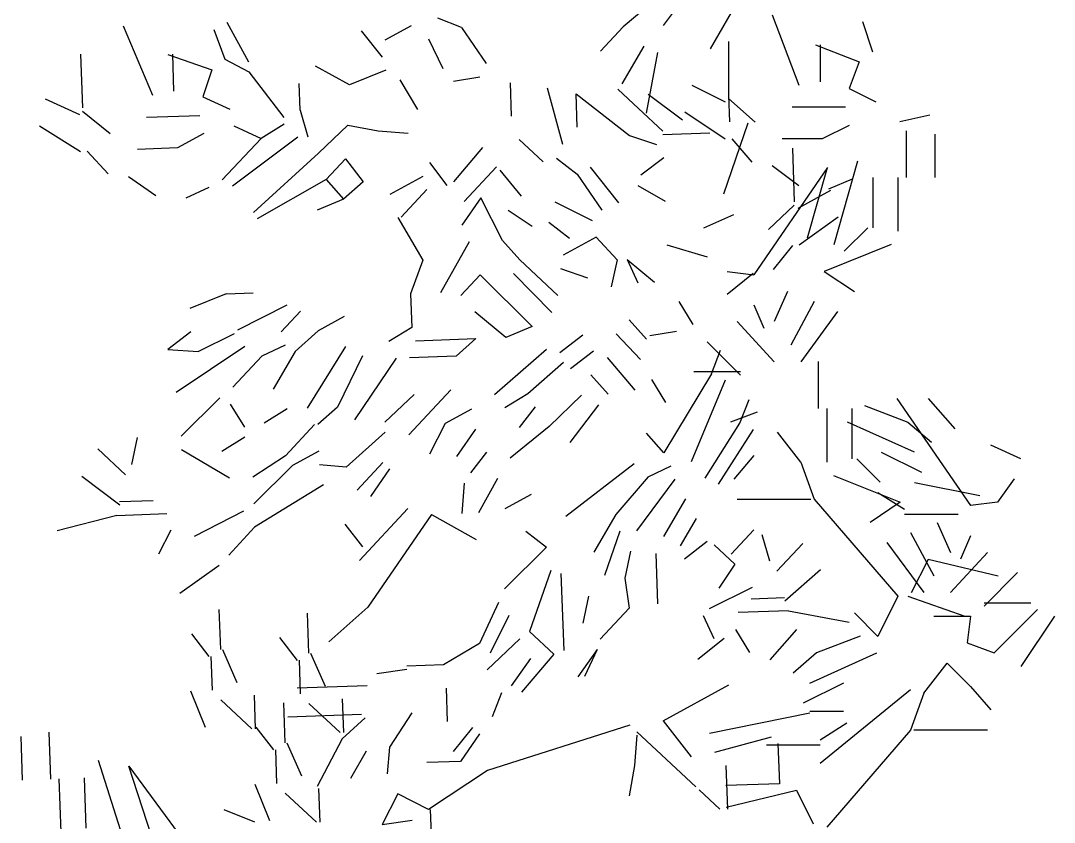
# Model space of a CAD drawing. Header units: metres. Extents: x -1.4 to 1.6, y 0 to 15.7.
# Drawn here: x -1.073 to 1.41, y 6.509 to 8.433 of the extents above; entities that cross this region are included whole.
import ezdxf

# ---------------------------------------------------------------- set-up
doc = ezdxf.new("R2010")
doc.units = ezdxf.units.M
doc.header["$LTSCALE"] = 0.2

msp = doc.modelspace()

# ---------------------------------------------------------------- linework, layer by layer
for p, q in [((0.4839, 8.511), (0.3745, 8.4186)), ((0.4839, 8.511), (0.3745, 8.4186)), ((0.4839, 8.511), (0.3745, 8.4186)), ((0.5324, 8.5046), (0.471, 8.422)), ((0.6594, 8.497), (0.5835, 8.3656)), ((0.7322, 8.4475), (0.7965, 8.2786)), ((0.7322, 8.4475), (0.7965, 8.2786)), ((-0.8265, 8.421), (-0.7564, 8.2544)), ((-0.8265, 8.421), (-0.7564, 8.2544)), ((-0.5774, 8.4297), (-0.5258, 8.3349)), ((-0.5774, 8.4297), (-0.5258, 8.3349)), ((-0.1345, 8.421), (-0.1977, 8.3866)), ((-0.1345, 8.421), (-0.1977, 8.3866)), ((-0.0137, 8.4172), (-0.0708, 8.4393)), ((0.3745, 8.4186), (0.3202, 8.3604)), ((0.9493, 8.4314), (0.9735, 8.359)), ((-0.609, 8.4125), (-0.5823, 8.341)), ((-0.2548, 8.4087), (-0.2043, 8.3461)), ((-0.2548, 8.4087), (-0.2043, 8.3461)), ((-0.2548, 8.4087), (-0.2043, 8.3461)), ((-0.2548, 8.4087), (-0.2043, 8.3461)), ((-0.0137, 8.4172), (0.0456, 8.3307)), ((-0.0932, 8.3902), (-0.0586, 8.319)), ((0.4244, 8.3721), (0.3712, 8.2817)), ((0.4244, 8.3721), (0.3712, 8.2817)), ((0.6277, 8.3831), (0.6277, 8.2545)), ((0.6277, 8.3831), (0.6277, 8.2545)), ((0.6277, 8.3831), (0.6277, 8.2545)), ((0.6277, 8.3831), (0.6277, 8.2545)), ((0.6277, 8.3831), (0.6277, 8.2545)), ((0.6277, 8.3831), (0.6277, 8.2545)), ((0.8367, 8.3751), (0.9413, 8.3349)), ((0.8367, 8.3751), (0.9413, 8.3349)), ((0.8488, 8.2866), (0.8488, 8.3751)), ((0.8488, 8.2866), (0.8488, 8.3751)), ((-0.9288, 8.353), (-0.9243, 8.2244)), ((-0.9288, 8.353), (-0.9243, 8.2244)), ((-0.9288, 8.353), (-0.9243, 8.2244)), ((-0.9288, 8.353), (-0.9243, 8.2244)), ((-0.9288, 8.353), (-0.9243, 8.2244)), ((-0.9288, 8.353), (-0.9243, 8.2244)), ((-0.7195, 8.3523), (-0.6137, 8.3157)), ((-0.7195, 8.3523), (-0.6137, 8.3157)), ((-0.7044, 8.2643), (-0.7075, 8.3527)), ((-0.7044, 8.2643), (-0.7075, 8.3527)), ((0.4571, 8.3571), (0.43, 8.2114)), ((-0.5823, 8.341), (-0.525, 8.3108)), ((-0.2825, 8.279), (-0.3645, 8.3244)), ((-0.2825, 8.279), (-0.3645, 8.3244)), ((0.9413, 8.3349), (0.9172, 8.2706)), ((0.9413, 8.3349), (0.9172, 8.2706)), ((0.9413, 8.3349), (0.9172, 8.2706)), ((0.9413, 8.3349), (0.9172, 8.2706)), ((-0.6137, 8.3157), (-0.6355, 8.2506)), ((-0.6137, 8.3157), (-0.6355, 8.2506)), ((-0.6137, 8.3157), (-0.6355, 8.2506)), ((-0.6137, 8.3157), (-0.6355, 8.2506)), ((-0.525, 8.3108), (-0.4407, 8.2011)), ((-0.1952, 8.3143), (-0.2825, 8.279)), ((-0.1952, 8.3143), (-0.2825, 8.279)), ((0.0307, 8.298), (-0.0333, 8.2877)), ((0.0307, 8.298), (-0.0333, 8.2877)), ((0.0307, 8.298), (-0.0333, 8.2877)), ((0.0307, 8.298), (-0.0333, 8.2877)), ((-0.4011, 8.2186), (-0.4033, 8.2829)), ((-0.1622, 8.2913), (-0.1195, 8.2203)), ((0.1064, 8.2041), (0.1036, 8.2845)), ((0.2295, 8.136), (0.1926, 8.2715)), ((0.4115, 8.2228), (0.3616, 8.2693)), ((0.4115, 8.2228), (0.3616, 8.2693)), ((0.5392, 8.2786), (0.6196, 8.2384)), ((0.5392, 8.2786), (0.6196, 8.2384)), ((0.5392, 8.2786), (0.6196, 8.2384)), ((0.5392, 8.2786), (0.6196, 8.2384)), ((0.5392, 8.2786), (0.6196, 8.2384)), ((0.5392, 8.2786), (0.6196, 8.2384)), ((0.5392, 8.2786), (0.6196, 8.2384)), ((0.5392, 8.2786), (0.6196, 8.2384)), ((0.5392, 8.2786), (0.6196, 8.2384)), ((0.9172, 8.2706), (0.9815, 8.2384)), ((0.9172, 8.2706), (0.9815, 8.2384)), ((0.9172, 8.2706), (0.9815, 8.2384)), ((0.9172, 8.2706), (0.9815, 8.2384)), ((-1.0135, 8.2454), (-0.9317, 8.2081)), ((-1.0135, 8.2454), (-0.9317, 8.2081)), ((-1.0135, 8.2454), (-0.9317, 8.2081)), ((-1.0135, 8.2454), (-0.9317, 8.2081)), ((-1.0135, 8.2454), (-0.9317, 8.2081)), ((-1.0135, 8.2454), (-0.9317, 8.2081)), ((-1.0135, 8.2454), (-0.9317, 8.2081)), ((-1.0135, 8.2454), (-0.9317, 8.2081)), ((-1.0135, 8.2454), (-0.9317, 8.2081)), ((-0.6355, 8.2506), (-0.5701, 8.2207)), ((-0.6355, 8.2506), (-0.5701, 8.2207)), ((-0.6355, 8.2506), (-0.5701, 8.2207)), ((-0.6355, 8.2506), (-0.5701, 8.2207)), ((0.2642, 8.1774), (0.2614, 8.2578)), ((0.2642, 8.1774), (0.2614, 8.2578)), ((0.2642, 8.1774), (0.2614, 8.2578)), ((0.2614, 8.2578), (0.3896, 8.1577)), ((0.2614, 8.2578), (0.3896, 8.1577)), ((0.2614, 8.2578), (0.3896, 8.1577)), ((0.5171, 8.1943), (0.4345, 8.2558)), ((0.5171, 8.1943), (0.4345, 8.2558)), ((0.5171, 8.1943), (0.4345, 8.2558)), ((0.5171, 8.1943), (0.4345, 8.2558)), ((0.5171, 8.1943), (0.4345, 8.2558)), ((0.5171, 8.1943), (0.4345, 8.2558)), ((0.6277, 8.2545), (0.6299, 8.1902)), ((0.6277, 8.2545), (0.6299, 8.1902)), ((0.6277, 8.2545), (0.6299, 8.1902)), ((0.6277, 8.2545), (0.6299, 8.1902)), ((0.6277, 8.2464), (0.692, 8.1901)), ((0.4115, 8.2228), (0.4697, 8.1685)), ((0.7805, 8.2263), (0.9091, 8.2263)), ((-0.924, 8.2164), (-0.8577, 8.1624)), ((-0.7706, 8.2016), (-0.642, 8.2061)), ((-0.4011, 8.2186), (-0.3827, 8.1548)), ((-0.4011, 8.2186), (-0.3827, 8.1548)), ((-0.4011, 8.2186), (-0.3827, 8.1548)), ((-0.4011, 8.2186), (-0.3827, 8.1548)), ((-0.4011, 8.2186), (-0.3827, 8.1548)), ((-0.4011, 8.2186), (-0.3827, 8.1548)), ((0.5231, 8.2143), (0.6196, 8.1499)), ((0.5231, 8.2143), (0.6196, 8.1499)), ((0.5231, 8.2143), (0.6196, 8.1499)), ((0.5231, 8.2143), (0.6196, 8.1499)), ((0.5231, 8.2143), (0.6196, 8.1499)), ((0.5231, 8.2143), (0.6196, 8.1499)), ((1.1113, 8.2065), (1.0389, 8.1904)), ((-1.0274, 8.1806), (-0.9287, 8.1197)), ((-1.0274, 8.1806), (-0.9287, 8.1197)), ((-1.0274, 8.1806), (-0.9287, 8.1197)), ((-1.0274, 8.1806), (-0.9287, 8.1197)), ((-1.0274, 8.1806), (-0.9287, 8.1197)), ((-1.0274, 8.1806), (-0.9287, 8.1197)), ((-0.5606, 8.1808), (-0.4952, 8.1509)), ((-0.5606, 8.1808), (-0.4952, 8.1509)), ((-0.5606, 8.1808), (-0.4952, 8.1509)), ((-0.5606, 8.1808), (-0.4952, 8.1509)), ((-0.5606, 8.1808), (-0.4952, 8.1509)), ((-0.5606, 8.1808), (-0.4952, 8.1509)), ((-0.4401, 8.185), (-0.4952, 8.1509)), ((-0.4401, 8.185), (-0.4952, 8.1509)), ((-0.4401, 8.185), (-0.4952, 8.1509)), ((-0.2871, 8.1823), (-0.3572, 8.1155)), ((-0.2871, 8.1823), (-0.3572, 8.1155)), ((-0.2871, 8.1823), (-0.3572, 8.1155)), ((-0.2871, 8.1823), (-0.2142, 8.1688)), ((0.6743, 8.1877), (0.6159, 8.0167)), ((0.6743, 8.1877), (0.6159, 8.0167)), ((0.9172, 8.1821), (0.8528, 8.1499)), ((-0.6324, 8.1622), (-0.6956, 8.1278)), ((-0.4952, 8.1509), (-0.5883, 8.0511)), ((-0.4952, 8.1509), (-0.5883, 8.0511)), ((-0.4068, 8.154), (-0.5636, 8.0359)), ((-0.4068, 8.154), (-0.5636, 8.0359)), ((-0.4068, 8.154), (-0.5636, 8.0359)), ((-0.4068, 8.154), (-0.5636, 8.0359)), ((-0.2142, 8.1688), (-0.1416, 8.1632)), ((0.1244, 8.1484), (0.1826, 8.0941)), ((0.3896, 8.1577), (0.4548, 8.1358)), ((0.3896, 8.1577), (0.4548, 8.1358)), ((0.3896, 8.1577), (0.4548, 8.1358)), ((0.47, 8.1605), (0.5825, 8.1644)), ((0.47, 8.1605), (0.5825, 8.1644)), ((0.6357, 8.1499), (0.684, 8.0936)), ((0.6357, 8.1499), (0.684, 8.0936)), ((0.6357, 8.1499), (0.684, 8.0936)), ((0.6357, 8.1499), (0.684, 8.0936)), ((0.6357, 8.1499), (0.684, 8.0936)), ((0.6357, 8.1499), (0.684, 8.0936)), ((0.6357, 8.1499), (0.684, 8.0936)), ((0.6357, 8.1499), (0.684, 8.0936)), ((0.8528, 8.1499), (0.7563, 8.1499)), ((1.0547, 8.1693), (1.0547, 8.0567)), ((1.0547, 8.1693), (1.0547, 8.0567)), ((1.0547, 8.1693), (1.0547, 8.0567)), ((1.123, 8.1612), (1.123, 8.0567)), ((1.123, 8.1612), (1.123, 8.0567)), ((-0.9126, 8.1202), (-0.8624, 8.0657)), ((-0.9126, 8.1202), (-0.8624, 8.0657)), ((-0.9126, 8.1202), (-0.8624, 8.0657)), ((-0.9126, 8.1202), (-0.8624, 8.0657)), ((-0.9126, 8.1202), (-0.8624, 8.0657)), ((-0.9126, 8.1202), (-0.8624, 8.0657)), ((-0.9126, 8.1202), (-0.8624, 8.0657)), ((-0.9126, 8.1202), (-0.8624, 8.0657)), ((-0.6956, 8.1278), (-0.792, 8.1244)), ((0.0366, 8.1292), (-0.0329, 8.0463)), ((0.0366, 8.1292), (-0.0329, 8.0463)), ((0.0366, 8.1292), (-0.0329, 8.0463)), ((0.781, 8.1271), (0.7855, 7.9985)), ((0.781, 8.1271), (0.7855, 7.9985)), ((0.781, 8.1271), (0.7855, 7.9985)), ((0.781, 8.1271), (0.7855, 7.9985)), ((0.781, 8.1271), (0.7855, 7.9985)), ((0.781, 8.1271), (0.7855, 7.9985)), ((-0.3572, 8.1155), (-0.5132, 7.9732)), ((-0.3572, 8.1155), (-0.5132, 7.9732)), ((-0.3572, 8.1155), (-0.5132, 7.9732)), ((-0.3389, 8.0518), (-0.2923, 8.1017)), ((-0.3389, 8.0518), (-0.2923, 8.1017)), ((-0.3389, 8.0518), (-0.2923, 8.1017)), ((-0.3389, 8.0518), (-0.2923, 8.1017)), ((-0.3389, 8.0518), (-0.2923, 8.1017)), ((-0.2923, 8.1017), (-0.2502, 8.0468)), ((-0.2923, 8.1017), (-0.2502, 8.0468)), ((-0.2923, 8.1017), (-0.2502, 8.0468)), ((-0.2923, 8.1017), (-0.2502, 8.0468)), ((-0.2923, 8.1017), (-0.2502, 8.0468)), ((0.2145, 8.1033), (0.2641, 8.0648)), ((0.2145, 8.1033), (0.2641, 8.0648)), ((0.472, 8.1042), (0.4171, 8.0621)), ((0.8818, 7.8958), (0.9381, 8.0969)), ((0.8818, 7.8958), (0.9381, 8.0969)), ((0.8818, 7.8958), (0.9381, 8.0969)), ((-0.0909, 8.0926), (-0.0487, 8.0377)), ((-0.0909, 8.0926), (-0.0487, 8.0377)), ((0.0704, 8.0821), (-0.0071, 7.999)), ((0.0704, 8.0821), (-0.0071, 7.999)), ((0.0787, 8.0744), (0.1292, 8.0118)), ((0.0787, 8.0744), (0.1292, 8.0118)), ((0.0787, 8.0744), (0.1292, 8.0118)), ((0.0787, 8.0744), (0.1292, 8.0118)), ((0.0787, 8.0744), (0.1292, 8.0118)), ((0.0787, 8.0744), (0.1292, 8.0118)), ((0.2957, 8.082), (0.3631, 7.9958)), ((0.2957, 8.082), (0.3631, 7.9958)), ((0.2957, 8.082), (0.3631, 7.9958)), ((0.2957, 8.082), (0.3631, 7.9958)), ((0.2957, 8.082), (0.3631, 7.9958)), ((0.2957, 8.082), (0.3631, 7.9958)), ((0.8657, 8.0808), (0.6888, 7.8235)), ((0.7322, 8.0856), (0.7965, 8.0374)), ((0.8175, 7.9119), (0.8657, 8.0808)), ((-0.8139, 8.0593), (-0.7479, 8.0133)), ((-0.3389, 8.0518), (-0.5046, 7.9575)), ((-0.3389, 8.0518), (-0.5046, 7.9575)), ((-0.3389, 8.0518), (-0.5046, 7.9575)), ((-0.3389, 8.0518), (-0.5046, 7.9575)), ((-0.3389, 8.0518), (-0.297, 8.0049)), ((-0.2502, 8.0468), (-0.297, 8.0049)), ((-0.1848, 8.0169), (-0.1058, 8.0599)), ((0.2641, 8.0648), (0.3235, 7.9783)), ((0.8689, 8.0293), (0.9252, 8.0534)), ((0.9743, 8.0567), (0.9743, 7.936)), ((0.9743, 8.0567), (0.9743, 7.936)), ((1.0346, 8.0567), (1.0346, 7.928)), ((-0.6753, 8.0078), (-0.6199, 8.0339)), ((-0.0967, 8.028), (-0.1587, 7.9615)), ((0.4099, 8.0377), (0.4756, 7.9997)), ((0.873, 8.0257), (0.7941, 7.9827)), ((0.873, 8.0257), (0.7941, 7.9827)), ((0.873, 8.0257), (0.7941, 7.9827)), ((0.873, 8.0257), (0.7941, 7.9827)), ((0.873, 8.0257), (0.7941, 7.9827)), ((0.873, 8.0257), (0.7941, 7.9827)), ((0.873, 8.0257), (0.7941, 7.9827)), ((0.873, 8.0257), (0.7941, 7.9827)), ((0.873, 8.0257), (0.7941, 7.9827)), ((-0.297, 8.0049), (-0.3605, 7.9786)), ((-0.297, 8.0049), (-0.3605, 7.9786)), ((-0.297, 8.0049), (-0.3605, 7.9786)), ((-0.297, 8.0049), (-0.3605, 7.9786)), ((-0.297, 8.0049), (-0.3605, 7.9786)), ((-0.297, 8.0049), (-0.3605, 7.9786)), ((-0.297, 8.0049), (-0.3605, 7.9786)), ((-0.297, 8.0049), (-0.3605, 7.9786)), ((0.0328, 8.0084), (-0.0132, 7.9424)), ((0.0846, 7.9056), (0.0328, 8.0084)), ((0.2101, 7.9985), (0.3002, 7.9534)), ((0.0982, 7.9785), (0.1558, 7.9403)), ((0.0982, 7.9785), (0.1558, 7.9403)), ((0.7858, 7.9904), (0.7234, 7.9319)), ((-0.1668, 7.9612), (-0.1068, 7.8587)), ((-0.1668, 7.9612), (-0.1068, 7.8587)), ((0.1958, 7.9497), (0.2454, 7.9112)), ((0.5682, 7.936), (0.6405, 7.9682)), ((0.8914, 7.9619), (0.7972, 7.8943)), ((0.8914, 7.9619), (0.7972, 7.8943)), ((0.8914, 7.9619), (0.7972, 7.8943)), ((0.8914, 7.9619), (0.7972, 7.8943)), ((0.8914, 7.9619), (0.7972, 7.8943)), ((0.8914, 7.9619), (0.7972, 7.8943)), ((0.9622, 7.936), (0.9059, 7.8798)), ((0.0043, 7.9028), (-0.0639, 7.7797)), ((0.0846, 7.9056), (0.1265, 7.8588)), ((0.3097, 7.9135), (0.2307, 7.8705)), ((0.3097, 7.9135), (0.3599, 7.8589)), ((0.3097, 7.9135), (0.3599, 7.8589)), ((0.3097, 7.9135), (0.3599, 7.8589)), ((0.3097, 7.9135), (0.3599, 7.8589)), ((0.3097, 7.9135), (0.3599, 7.8589)), ((0.4793, 7.8952), (0.5768, 7.8665)), ((0.4793, 7.8952), (0.5768, 7.8665)), ((0.7811, 7.8937), (0.7348, 7.8358)), ((0.7811, 7.8937), (0.7348, 7.8358)), ((0.7811, 7.8937), (0.7348, 7.8358)), ((0.7811, 7.8937), (0.7348, 7.8358)), ((0.7811, 7.8937), (0.7348, 7.8358)), ((0.7811, 7.8937), (0.7348, 7.8358)), ((0.7811, 7.8937), (0.7348, 7.8358)), ((0.7811, 7.8937), (0.7348, 7.8358)), ((1.0185, 7.8958), (0.8577, 7.8315)), ((-0.1068, 7.8587), (-0.1362, 7.7772)), ((-0.1068, 7.8587), (-0.1362, 7.7772)), ((0.1265, 7.8588), (0.218, 7.7735)), ((0.1265, 7.8588), (0.218, 7.7735)), ((0.1265, 7.8588), (0.218, 7.7735)), ((0.1265, 7.8588), (0.218, 7.7735)), ((0.1265, 7.8588), (0.218, 7.7735)), ((0.1265, 7.8588), (0.218, 7.7735)), ((0.1265, 7.8588), (0.218, 7.7735)), ((0.1265, 7.8588), (0.218, 7.7735)), ((0.1265, 7.8588), (0.218, 7.7735)), ((0.3599, 7.8589), (0.346, 7.794)), ((0.3599, 7.8589), (0.346, 7.794)), ((0.384, 7.8597), (0.41, 7.8043)), ((0.384, 7.8597), (0.4502, 7.8057)), ((0.0312, 7.8233), (-0.0154, 7.7734)), ((0.0312, 7.8233), (0.1562, 7.6989)), ((0.2033, 7.7327), (0.1115, 7.8261)), ((0.2033, 7.7327), (0.1115, 7.8261)), ((0.2033, 7.7327), (0.1115, 7.8261)), ((0.2033, 7.7327), (0.1115, 7.8261)), ((0.2033, 7.7327), (0.1115, 7.8261)), ((0.2033, 7.7327), (0.1115, 7.8261)), ((0.2033, 7.7327), (0.1115, 7.8261)), ((0.2033, 7.7327), (0.1115, 7.8261)), ((0.2033, 7.7327), (0.1115, 7.8261)), ((0.2238, 7.838), (0.2889, 7.8162)), ((0.6869, 7.8261), (0.6243, 7.7756)), ((0.6244, 7.8315), (0.6888, 7.8235)), ((0.8577, 7.8315), (0.93, 7.7833)), ((-0.5788, 7.7778), (-0.666, 7.7426)), ((-0.5788, 7.7778), (-0.5145, 7.7801)), ((-0.1362, 7.7772), (-0.1334, 7.6968)), ((-0.1362, 7.7772), (-0.1334, 7.6968)), ((0.7692, 7.7833), (0.737, 7.7109)), ((0.7692, 7.7833), (0.737, 7.7109)), ((-0.433, 7.7507), (-0.5516, 7.6903)), ((0.5082, 7.7595), (0.5423, 7.7043)), ((0.6888, 7.7511), (0.7129, 7.6948)), ((0.8335, 7.7591), (0.7772, 7.6546)), ((0.8335, 7.7591), (0.7772, 7.6546)), ((0.8335, 7.7591), (0.7772, 7.6546)), ((-0.4003, 7.7358), (-0.4468, 7.6859)), ((-0.4003, 7.7358), (-0.4468, 7.6859)), ((-0.4003, 7.7358), (-0.4468, 7.6859)), ((-0.4003, 7.7358), (-0.4468, 7.6859)), ((-0.4003, 7.7358), (-0.4468, 7.6859)), ((-0.4003, 7.7358), (-0.4468, 7.6859)), ((-0.4003, 7.7358), (-0.4468, 7.6859)), ((-0.4003, 7.7358), (-0.4468, 7.6859)), ((-0.2952, 7.7234), (-0.3584, 7.689)), ((0.0928, 7.6725), (0.0182, 7.7343)), ((0.8898, 7.735), (0.8014, 7.6144)), ((0.8898, 7.735), (0.8014, 7.6144)), ((0.1562, 7.6989), (0.0928, 7.6725)), ((0.389, 7.7151), (0.4309, 7.6683)), ((0.389, 7.7151), (0.4309, 7.6683)), ((0.389, 7.7151), (0.4309, 7.6683)), ((0.389, 7.7151), (0.4309, 7.6683)), ((0.6486, 7.7109), (0.737, 7.6144)), ((0.6486, 7.7109), (0.737, 7.6144)), ((0.6486, 7.7109), (0.737, 7.6144)), ((-0.6641, 7.6863), (-0.7189, 7.6442)), ((-0.6463, 7.6387), (-0.5593, 7.682)), ((-0.3584, 7.689), (-0.413, 7.6388)), ((-0.1334, 7.6968), (-0.1885, 7.6627)), ((-0.1334, 7.6968), (-0.1885, 7.6627)), ((0.2228, 7.6368), (0.2776, 7.679)), ((0.358, 7.6818), (0.4165, 7.6195)), ((0.358, 7.6818), (0.4165, 7.6195)), ((0.358, 7.6818), (0.4165, 7.6195)), ((0.358, 7.6818), (0.4165, 7.6195)), ((0.358, 7.6818), (0.4165, 7.6195)), ((0.358, 7.6818), (0.4165, 7.6195)), ((0.358, 7.6818), (0.4165, 7.6195)), ((0.358, 7.6818), (0.4165, 7.6195)), ((0.5026, 7.6869), (0.4386, 7.6766)), ((0.5026, 7.6869), (0.4386, 7.6766)), ((0.5026, 7.6869), (0.4386, 7.6766)), ((0.5026, 7.6869), (0.4386, 7.6766)), ((0.5026, 7.6869), (0.4386, 7.6766)), ((0.5026, 7.6869), (0.4386, 7.6766)), ((0.5026, 7.6869), (0.4386, 7.6766)), ((-0.5341, 7.6507), (-0.6992, 7.5403)), ((-0.5341, 7.6507), (-0.6992, 7.5403)), ((-0.5341, 7.6507), (-0.6992, 7.5403)), ((-0.5341, 7.6507), (-0.6992, 7.5403)), ((-0.4376, 7.654), (-0.4931, 7.6279)), ((-0.4376, 7.654), (-0.4931, 7.6279)), ((-0.4376, 7.654), (-0.4931, 7.6279)), ((-0.4376, 7.654), (-0.4931, 7.6279)), ((-0.2927, 7.651), (-0.3841, 7.503)), ((-0.1242, 7.665), (0.0204, 7.67)), ((0.0204, 7.67), (-0.0264, 7.6281)), ((0.5762, 7.6626), (0.6566, 7.5822)), ((-0.7189, 7.6442), (-0.6463, 7.6387)), ((-0.4931, 7.6279), (-0.5629, 7.5531)), ((-0.4931, 7.6279), (-0.5629, 7.5531)), ((-0.4931, 7.6279), (-0.5629, 7.5531)), ((-0.413, 7.6388), (-0.4662, 7.5484)), ((-0.413, 7.6388), (-0.4662, 7.5484)), ((-0.413, 7.6388), (-0.4662, 7.5484)), ((-0.2517, 7.6283), (-0.3118, 7.5055)), ((-0.2517, 7.6283), (-0.3118, 7.5055)), ((-0.2517, 7.6283), (-0.3118, 7.5055)), ((-0.171, 7.6231), (-0.2705, 7.4748)), ((-0.171, 7.6231), (-0.2705, 7.4748)), ((-0.171, 7.6231), (-0.2705, 7.4748)), ((-0.0264, 7.6281), (-0.1389, 7.6242)), ((0.1903, 7.6438), (0.0654, 7.5348)), ((0.3031, 7.6397), (0.2483, 7.5975)), ((0.3358, 7.6247), (0.4029, 7.5466)), ((0.5867, 7.5852), (0.6088, 7.6423)), ((0.5867, 7.5852), (0.6088, 7.6423)), ((0.2316, 7.613), (0.1458, 7.5376)), ((0.2316, 7.613), (0.1458, 7.5376)), ((0.8434, 7.6148), (0.8434, 7.5022)), ((0.8434, 7.6148), (0.8434, 7.5022)), ((0.8434, 7.6148), (0.8434, 7.5022)), ((0.2971, 7.5831), (0.3389, 7.5363)), ((0.2971, 7.5831), (0.3389, 7.5363)), ((0.5867, 7.5852), (0.4726, 7.3961)), ((0.5867, 7.5852), (0.4726, 7.3961)), ((0.5867, 7.5852), (0.4726, 7.3961)), ((0.5867, 7.5852), (0.4726, 7.3961)), ((0.5867, 7.5852), (0.4726, 7.3961)), ((0.6566, 7.5903), (0.544, 7.5903)), ((0.4423, 7.5721), (0.4764, 7.517)), ((0.4423, 7.5721), (0.4764, 7.517)), ((0.6194, 7.5702), (0.5377, 7.3743)), ((-0.5942, 7.5279), (-0.6875, 7.4361)), ((-0.1278, 7.5361), (-0.1979, 7.4693)), ((-0.1278, 7.5361), (-0.1979, 7.4693)), ((-0.1278, 7.5361), (-0.1979, 7.4693)), ((-0.0396, 7.5472), (-0.1405, 7.4391)), ((-0.0396, 7.5472), (-0.1405, 7.4391)), ((0.1458, 7.5376), (0.0906, 7.5035)), ((0.1458, 7.5376), (0.0906, 7.5035)), ((0.2746, 7.5341), (0.1968, 7.4589)), ((0.2746, 7.5341), (0.1968, 7.4589)), ((0.2746, 7.5341), (0.1968, 7.4589)), ((0.6552, 7.4669), (0.6773, 7.524)), ((0.6552, 7.4669), (0.6773, 7.524)), ((0.6552, 7.4669), (0.6773, 7.524)), ((0.6552, 7.4669), (0.6773, 7.524)), ((1.0324, 7.5264), (1.2093, 7.269)), ((1.107, 7.5259), (1.1713, 7.4536)), ((-0.5695, 7.5126), (-0.5354, 7.4575)), ((-0.5695, 7.5126), (-0.5354, 7.4575)), ((-0.4323, 7.5013), (-0.4875, 7.4672)), ((-0.4323, 7.5013), (-0.4875, 7.4672)), ((-0.3118, 7.5055), (-0.3586, 7.4637)), ((-0.3118, 7.5055), (-0.3586, 7.4637)), ((0.0103, 7.5007), (-0.0529, 7.4663)), ((0.0103, 7.5007), (-0.0529, 7.4663)), ((0.163, 7.506), (0.1244, 7.4564)), ((0.3157, 7.5113), (0.2464, 7.4204)), ((0.8635, 7.5022), (0.8635, 7.3736)), ((0.9239, 7.5022), (0.9239, 7.3816)), ((0.9239, 7.5022), (0.9239, 7.3816)), ((0.9541, 7.5098), (1.0587, 7.4696)), ((0.9541, 7.5098), (1.0587, 7.4696)), ((0.9541, 7.5098), (1.0587, 7.4696)), ((0.9541, 7.5098), (1.0587, 7.4696)), ((0.6968, 7.4938), (0.6325, 7.4696)), ((0.6968, 7.4938), (0.6325, 7.4696)), ((-0.3666, 7.4634), (-0.4364, 7.3885)), ((-0.0529, 7.4663), (-0.0906, 7.3926)), ((-0.0529, 7.4663), (-0.0906, 7.3926)), ((0.02, 7.4527), (-0.026, 7.3868)), ((0.02, 7.4527), (-0.026, 7.3868)), ((0.1968, 7.4589), (0.1029, 7.3832)), ((0.1968, 7.4589), (0.1029, 7.3832)), ((0.1968, 7.4589), (0.1029, 7.3832)), ((0.1968, 7.4589), (0.1029, 7.3832)), ((0.1968, 7.4589), (0.1029, 7.3832)), ((0.1968, 7.4589), (0.1029, 7.3832)), ((0.1968, 7.4589), (0.1029, 7.3832)), ((0.1968, 7.4589), (0.1029, 7.3832)), ((0.1968, 7.4589), (0.1029, 7.3832)), ((0.1968, 7.4589), (0.1029, 7.3832)), ((0.1968, 7.4589), (0.1029, 7.3832)), ((0.1968, 7.4589), (0.1029, 7.3832)), ((0.1968, 7.4589), (0.1029, 7.3832)), ((0.5713, 7.3352), (0.6552, 7.4669)), ((0.604, 7.3203), (0.6879, 7.4519)), ((0.604, 7.3203), (0.6879, 7.4519)), ((0.604, 7.3203), (0.6879, 7.4519)), ((0.604, 7.3203), (0.6879, 7.4519)), ((0.604, 7.3203), (0.6879, 7.4519)), ((0.604, 7.3203), (0.6879, 7.4519)), ((1.0748, 7.3973), (0.9139, 7.4696)), ((1.0748, 7.3973), (0.9139, 7.4696)), ((1.0748, 7.3973), (0.9139, 7.4696)), ((1.0587, 7.4696), (1.115, 7.4214)), ((1.0587, 7.4696), (1.115, 7.4214)), ((1.0587, 7.4696), (1.115, 7.4214)), ((1.0587, 7.4696), (1.115, 7.4214)), ((-0.8058, 7.3676), (-0.792, 7.4324)), ((-0.5345, 7.4334), (-0.5897, 7.3993)), ((-0.197, 7.4452), (-0.2907, 7.3614)), ((0.4726, 7.3961), (0.4307, 7.4429)), ((0.4726, 7.3961), (0.4307, 7.4429)), ((0.4726, 7.3961), (0.4307, 7.4429)), ((0.4726, 7.3961), (0.4307, 7.4429)), ((0.4726, 7.3961), (0.4307, 7.4429)), ((0.8014, 7.3731), (0.7451, 7.4455)), ((-0.8211, 7.3429), (-0.8876, 7.405)), ((-0.8211, 7.3429), (-0.8876, 7.405)), ((-0.8211, 7.3429), (-0.8876, 7.405)), ((-0.6864, 7.4039), (-0.5714, 7.3355)), ((1.3299, 7.3816), (1.2576, 7.4138)), ((-0.4364, 7.3885), (-0.5151, 7.3375)), ((-0.3563, 7.3994), (-0.4195, 7.365)), ((-0.3563, 7.3994), (-0.4195, 7.365)), ((-0.3563, 7.3994), (-0.4195, 7.365)), ((-0.3563, 7.3994), (-0.4195, 7.365)), ((-0.3563, 7.3994), (-0.4195, 7.365)), ((-0.3563, 7.3994), (-0.4195, 7.365)), ((-0.3563, 7.3994), (-0.4195, 7.365)), ((-0.3563, 7.3994), (-0.4195, 7.365)), ((-0.3563, 7.3994), (-0.4195, 7.365)), ((0.0461, 7.3973), (0.0076, 7.3477)), ((0.0461, 7.3973), (0.0076, 7.3477)), ((0.0461, 7.3973), (0.0076, 7.3477)), ((0.6888, 7.3892), (0.6405, 7.3329)), ((0.9359, 7.3816), (0.9922, 7.3253)), ((0.9944, 7.3973), (1.0909, 7.349)), ((0.9944, 7.3973), (1.0909, 7.349)), ((-0.4195, 7.365), (-0.5129, 7.2732)), ((-0.2907, 7.3614), (-0.3552, 7.3672)), ((-0.2025, 7.3726), (-0.2646, 7.306)), ((-0.2319, 7.2911), (-0.1859, 7.357)), ((0.4011, 7.3695), (0.2365, 7.243)), ((0.4011, 7.3695), (0.2365, 7.243)), ((0.4343, 7.3385), (0.4898, 7.3645)), ((0.4343, 7.3385), (0.4898, 7.3645)), ((0.4343, 7.3385), (0.4898, 7.3645)), ((0.4343, 7.3385), (0.4898, 7.3645)), ((0.4343, 7.3385), (0.4898, 7.3645)), ((0.8014, 7.3731), (0.8335, 7.2847)), ((0.8014, 7.3731), (0.8335, 7.2847)), ((-0.8346, 7.27), (-0.9255, 7.3393)), ((0.0724, 7.3339), (0.027, 7.2518)), ((0.4343, 7.3385), (0.3571, 7.2473)), ((0.4343, 7.3385), (0.3571, 7.2473)), ((0.4989, 7.3327), (0.4067, 7.2088)), ((0.4989, 7.3327), (0.4067, 7.2088)), ((0.4989, 7.3327), (0.4067, 7.2088)), ((0.4989, 7.3327), (0.4067, 7.2088)), ((0.4989, 7.3327), (0.4067, 7.2088)), ((0.8796, 7.3414), (1.0404, 7.2771)), ((1.3139, 7.3334), (1.2737, 7.2771)), ((1.3139, 7.3334), (1.2737, 7.2771)), ((-0.3455, 7.3193), (-0.5109, 7.2169)), ((-0.3455, 7.3193), (-0.5109, 7.2169)), ((-0.0077, 7.323), (-0.0132, 7.2504)), ((0.9863, 7.3008), (1.0507, 7.2606)), ((1.0748, 7.3249), (1.2312, 7.2936)), ((-0.7545, 7.2809), (-0.8349, 7.2781)), ((-0.7545, 7.2809), (-0.8349, 7.2781)), ((-0.7545, 7.2809), (-0.8349, 7.2781)), ((0.091, 7.2621), (0.1542, 7.2965)), ((0.5247, 7.2853), (0.4716, 7.1949)), ((0.6486, 7.2847), (0.8255, 7.2847)), ((0.6486, 7.2847), (0.8255, 7.2847)), ((0.8335, 7.2847), (1.0346, 7.0515)), ((1.0404, 7.2771), (0.9681, 7.2288)), ((1.2737, 7.2771), (1.2093, 7.269)), ((-0.655, 7.1958), (-0.5364, 7.2563)), ((-0.1423, 7.262), (-0.2587, 7.1372)), ((-0.8418, 7.2456), (-0.9853, 7.2084)), ((-0.8418, 7.2456), (-0.9853, 7.2084)), ((-0.8418, 7.2456), (-0.9853, 7.2084)), ((-0.8418, 7.2456), (-0.9853, 7.2084)), ((-0.8418, 7.2456), (-0.9853, 7.2084)), ((-0.8418, 7.2456), (-0.7213, 7.2498)), ((-0.0855, 7.2479), (-0.2387, 7.0253)), ((-0.0855, 7.2479), (-0.2387, 7.0253)), ((-0.0855, 7.2479), (-0.2387, 7.0253)), ((-0.0855, 7.2479), (-0.2387, 7.0253)), ((-0.0855, 7.2479), (-0.2387, 7.0253)), ((-0.0855, 7.2479), (-0.2387, 7.0253)), ((-0.0855, 7.2479), (-0.2387, 7.0253)), ((-0.0855, 7.2479), (0.0212, 7.1873)), ((0.3571, 7.2473), (0.3039, 7.1569)), ((0.5126, 7.1722), (0.5505, 7.2379)), ((1.0507, 7.2485), (1.1793, 7.2485)), ((1.0507, 7.2485), (1.1793, 7.2485)), ((1.0507, 7.2485), (1.1793, 7.2485)), ((1.1289, 7.2288), (1.1611, 7.1565)), ((1.1289, 7.2288), (1.1611, 7.1565)), ((-0.7118, 7.2099), (-0.742, 7.1525)), ((-0.7118, 7.2099), (-0.742, 7.1525)), ((-0.5109, 7.2169), (-0.573, 7.1504)), ((-0.2939, 7.2245), (-0.2518, 7.1697)), ((0.1412, 7.2075), (0.1908, 7.169)), ((0.1412, 7.2075), (0.1908, 7.169)), ((0.1412, 7.2075), (0.1908, 7.169)), ((0.3665, 7.2074), (0.33, 7.1015)), ((0.3665, 7.2074), (0.33, 7.1015)), ((0.3665, 7.2074), (0.33, 7.1015)), ((0.6883, 7.2105), (0.634, 7.1523)), ((0.6883, 7.2105), (0.634, 7.1523)), ((0.6883, 7.2105), (0.634, 7.1523)), ((1.0646, 7.2047), (1.1209, 7.1002)), ((1.0646, 7.2047), (1.1209, 7.1002)), ((1.0646, 7.2047), (1.1209, 7.1002)), ((0.5766, 7.1825), (0.5217, 7.1404)), ((0.5766, 7.1825), (0.5217, 7.1404)), ((0.5766, 7.1825), (0.5217, 7.1404)), ((0.5766, 7.1825), (0.5217, 7.1404)), ((0.5766, 7.1825), (0.5217, 7.1404)), ((0.7271, 7.1355), (0.7088, 7.1992)), ((0.744, 7.1119), (0.8061, 7.1784)), ((0.744, 7.1119), (0.8061, 7.1784)), ((0.744, 7.1119), (0.8061, 7.1784)), ((1.0083, 7.1806), (1.0967, 7.06)), ((1.0083, 7.1806), (1.0967, 7.06)), ((1.2093, 7.1967), (1.1852, 7.1404)), ((0.1908, 7.169), (0.0897, 7.0689)), ((0.1908, 7.169), (0.0897, 7.0689)), ((0.1908, 7.169), (0.0897, 7.0689)), ((0.3923, 7.16), (0.3785, 7.0951)), ((0.3923, 7.16), (0.3785, 7.0951)), ((0.3923, 7.16), (0.3785, 7.0951)), ((0.3923, 7.16), (0.3785, 7.0951)), ((0.4529, 7.154), (0.4571, 7.0335)), ((0.4529, 7.154), (0.4571, 7.0335)), ((0.593, 7.175), (0.6428, 7.1285)), ((1.2496, 7.1565), (1.1611, 7.06)), ((1.2496, 7.1565), (1.1611, 7.06)), ((1.2496, 7.1565), (1.1611, 7.06)), ((0.6428, 7.1285), (0.6046, 7.0708)), ((0.6428, 7.1285), (0.6046, 7.0708)), ((0.6428, 7.1285), (0.6046, 7.0708)), ((0.6428, 7.1285), (0.6046, 7.0708)), ((1.107, 7.1399), (1.0667, 7.0595)), ((1.2758, 7.0997), (1.107, 7.1399)), ((-0.5962, 7.1255), (-0.6904, 7.0578)), ((-0.5962, 7.1255), (-0.6904, 7.0578)), ((0.2008, 7.1131), (0.1496, 6.9664)), ((0.2252, 7.1059), (0.2317, 6.921)), ((0.7626, 7.0401), (0.8485, 7.1156)), ((1.3219, 7.1082), (1.2415, 7.0278)), ((0.3785, 7.0951), (0.389, 7.0231)), ((0.5822, 7.0218), (0.685, 7.0736)), ((0.0748, 7.0362), (0.0299, 6.9381)), ((0.0748, 7.0362), (0.0299, 6.9381)), ((0.2915, 7.0518), (0.2776, 6.987)), ((0.682, 7.0454), (0.7623, 7.0482)), ((0.682, 7.0454), (0.7623, 7.0482)), ((0.682, 7.0454), (0.7623, 7.0482)), ((1.0346, 7.0515), (0.9863, 6.955)), ((1.0587, 7.0515), (1.1954, 7.0032)), ((1.0587, 7.0515), (1.1954, 7.0032)), ((1.0587, 7.0515), (1.1954, 7.0032)), ((1.0587, 7.0515), (1.1954, 7.0032)), ((1.0587, 7.0515), (1.1954, 7.0032)), ((1.2415, 7.0358), (1.3541, 7.0358)), ((-0.5921, 6.9234), (-0.5955, 7.0199)), ((-0.5921, 6.9234), (-0.5955, 7.0199)), ((-0.5921, 6.9234), (-0.5955, 7.0199)), ((-0.5921, 6.9234), (-0.5955, 7.0199)), ((-0.5921, 6.9234), (-0.5955, 7.0199)), ((-0.5921, 6.9234), (-0.5955, 7.0199)), ((-0.3805, 6.9146), (-0.3838, 7.011)), ((-0.3805, 6.9146), (-0.3838, 7.011)), ((-0.3805, 6.9146), (-0.3838, 7.011)), ((-0.3805, 6.9146), (-0.3838, 7.011)), ((-0.3805, 6.9146), (-0.3838, 7.011)), ((-0.3805, 6.9146), (-0.3838, 7.011)), ((-0.2387, 7.0253), (-0.3323, 6.9416)), ((-0.2387, 7.0253), (-0.3323, 6.9416)), ((-0.2387, 7.0253), (-0.3323, 6.9416)), ((-0.2387, 7.0253), (-0.3323, 6.9416)), ((-0.2387, 7.0253), (-0.3323, 6.9416)), ((-0.2387, 7.0253), (-0.3323, 6.9416)), ((-0.2387, 7.0253), (-0.3323, 6.9416)), ((0.1, 7.0049), (0.0549, 6.9148)), ((0.389, 7.0231), (0.3192, 6.9482)), ((0.5667, 7.0051), (0.5928, 6.9497)), ((0.5667, 7.0051), (0.5928, 6.9497)), ((0.5667, 7.0051), (0.5928, 6.9497)), ((0.7715, 7.0163), (0.651, 7.0121)), ((0.7715, 7.0163), (0.9173, 6.9892)), ((0.7715, 7.0163), (0.9173, 6.9892)), ((0.7715, 7.0163), (0.9173, 6.9892)), ((0.7715, 7.0163), (0.9173, 6.9892)), ((0.7715, 7.0163), (0.9173, 6.9892)), ((0.9863, 6.955), (0.93, 7.0113)), ((0.9863, 6.955), (0.93, 7.0113)), ((0.9863, 6.955), (0.93, 7.0113)), ((1.1209, 7.0037), (1.2093, 7.0037)), ((1.2093, 7.0037), (1.2013, 6.9393)), ((1.2093, 7.0037), (1.2013, 6.9393)), ((1.3702, 7.0197), (1.2656, 6.9152)), ((1.3702, 7.0197), (1.2656, 6.9152)), ((1.3702, 7.0197), (1.2656, 6.9152)), ((1.4104, 7.0037), (1.3299, 6.883)), ((1.4104, 7.0037), (1.3299, 6.883)), ((1.4104, 7.0037), (1.3299, 6.883)), ((-0.6197, 6.9064), (-0.6618, 6.9612)), ((-0.6197, 6.9064), (-0.6618, 6.9612)), ((0.1496, 6.9664), (0.2078, 6.9121)), ((0.6443, 6.9716), (0.6784, 6.9165)), ((0.6443, 6.9716), (0.6784, 6.9165)), ((0.7912, 6.9715), (0.7268, 6.8991)), ((0.944, 6.9554), (0.8394, 6.9152)), ((0.944, 6.9554), (0.8394, 6.9152)), ((0.944, 6.9554), (0.8394, 6.9152)), ((0.944, 6.9554), (0.8394, 6.9152)), ((-0.408, 6.8975), (-0.4502, 6.9524)), ((-0.408, 6.8975), (-0.4502, 6.9524)), ((0.0299, 6.9381), (-0.0568, 6.8868)), ((0.0299, 6.9381), (-0.0568, 6.8868)), ((0.0482, 6.8744), (0.1261, 6.9495)), ((0.0482, 6.8744), (0.1261, 6.9495)), ((0.0482, 6.8744), (0.1261, 6.9495)), ((0.0482, 6.8744), (0.1261, 6.9495)), ((0.0482, 6.8744), (0.1261, 6.9495)), ((0.5543, 6.9001), (0.6169, 6.9506)), ((1.2013, 6.9393), (1.2656, 6.9152)), ((1.2013, 6.9393), (1.2656, 6.9152)), ((-0.6157, 6.9065), (-0.6129, 6.8262)), ((-0.6157, 6.9065), (-0.6129, 6.8262)), ((-0.6157, 6.9065), (-0.6129, 6.8262)), ((-0.6157, 6.9065), (-0.6129, 6.8262)), ((-0.6157, 6.9065), (-0.6129, 6.8262)), ((-0.6157, 6.9065), (-0.6129, 6.8262)), ((-0.6157, 6.9065), (-0.6129, 6.8262)), ((-0.6157, 6.9065), (-0.6129, 6.8262)), ((-0.6157, 6.9065), (-0.6129, 6.8262)), ((-0.5881, 6.9236), (-0.5531, 6.8443)), ((-0.5881, 6.9236), (-0.5531, 6.8443)), ((-0.3765, 6.9147), (-0.3415, 6.8355)), ((-0.3765, 6.9147), (-0.3415, 6.8355)), ((0.2078, 6.9121), (0.1306, 6.8209)), ((0.312, 6.9238), (0.2661, 6.8578)), ((0.312, 6.9238), (0.2661, 6.8578)), ((0.312, 6.9238), (0.2661, 6.8578)), ((0.312, 6.9238), (0.2661, 6.8578)), ((0.312, 6.9238), (0.2821, 6.8584)), ((0.8394, 6.9152), (0.7831, 6.867)), ((0.8394, 6.9152), (0.7831, 6.867)), ((0.8394, 6.9152), (0.7831, 6.867)), ((0.8394, 6.9152), (0.7831, 6.867)), ((0.8233, 6.8428), (0.9842, 6.9152)), ((0.8233, 6.8428), (0.9842, 6.9152)), ((0.8233, 6.8428), (0.9842, 6.9152)), ((0.8233, 6.8428), (0.9842, 6.9152)), ((-0.404, 6.8977), (-0.4012, 6.8173)), ((-0.404, 6.8977), (-0.4012, 6.8173)), ((-0.404, 6.8977), (-0.4012, 6.8173)), ((-0.404, 6.8977), (-0.4012, 6.8173)), ((-0.404, 6.8977), (-0.4012, 6.8173)), ((-0.404, 6.8977), (-0.4012, 6.8173)), ((-0.404, 6.8977), (-0.4012, 6.8173)), ((-0.404, 6.8977), (-0.4012, 6.8173)), ((-0.404, 6.8977), (-0.4012, 6.8173)), ((-0.0568, 6.8868), (-0.1452, 6.8837)), ((-0.0568, 6.8868), (-0.1452, 6.8837)), ((0.1519, 6.9021), (0.1059, 6.8362)), ((0.1519, 6.9021), (0.1059, 6.8362)), ((0.1519, 6.9021), (0.1059, 6.8362)), ((0.1519, 6.9021), (0.1059, 6.8362)), ((0.1519, 6.9021), (0.1059, 6.8362)), ((1.0967, 6.8187), (1.153, 6.8911)), ((1.153, 6.8911), (1.2093, 6.8348)), ((-0.1449, 6.8757), (-0.217, 6.8651)), ((-0.1449, 6.8757), (-0.217, 6.8651)), ((-0.1449, 6.8757), (-0.217, 6.8651)), ((-0.1449, 6.8757), (-0.217, 6.8651)), ((-0.1449, 6.8757), (-0.217, 6.8651)), ((-0.2401, 6.8361), (-0.4089, 6.8303)), ((-0.2401, 6.8361), (-0.4089, 6.8303)), ((-0.2401, 6.8361), (-0.4089, 6.8303)), ((-0.2401, 6.8361), (-0.4089, 6.8303)), ((-0.2401, 6.8361), (-0.4089, 6.8303)), ((-0.0508, 6.8307), (-0.048, 6.7503)), ((0.4709, 6.7523), (0.6288, 6.8383)), ((0.4709, 6.7523), (0.6288, 6.8383)), ((0.9038, 6.8428), (0.8072, 6.7946)), ((0.9038, 6.8428), (0.8072, 6.7946)), ((0.9038, 6.8428), (0.8072, 6.7946)), ((1.2093, 6.8348), (1.2576, 6.7785)), ((-0.6651, 6.8243), (-0.6299, 6.7371)), ((-0.6651, 6.8243), (-0.6299, 6.7371)), ((-0.6651, 6.8243), (-0.6299, 6.7371)), ((-0.5118, 6.8136), (-0.509, 6.7332)), ((-0.5118, 6.8136), (-0.509, 6.7332)), ((-0.3002, 6.8047), (-0.2974, 6.7244)), ((-0.3002, 6.8047), (-0.2974, 6.7244)), ((0.0823, 6.8192), (0.0602, 6.7621)), ((1.0646, 6.8267), (0.8475, 6.6498)), ((1.0967, 6.8187), (1.0646, 6.7302)), ((1.0967, 6.8187), (1.0646, 6.7302)), ((-0.5919, 6.8027), (-0.5171, 6.7329)), ((-0.5919, 6.8027), (-0.5171, 6.7329)), ((-0.4373, 6.6994), (-0.4407, 6.7958)), ((-0.4373, 6.6994), (-0.4407, 6.7958)), ((-0.4373, 6.6994), (-0.4407, 6.7958)), ((-0.4373, 6.6994), (-0.4407, 6.7958)), ((-0.4373, 6.6994), (-0.4407, 6.7958)), ((-0.4373, 6.6994), (-0.4407, 6.7958)), ((-0.3803, 6.7939), (-0.3054, 6.7241)), ((-0.2538, 6.7673), (-0.4306, 6.7611)), ((-0.2455, 6.7595), (-0.3001, 6.7093)), ((-0.1332, 6.7715), (-0.1867, 6.6891)), ((-0.1332, 6.7715), (-0.1867, 6.6891)), ((-0.1332, 6.7715), (-0.1867, 6.6891)), ((-0.1332, 6.7715), (-0.1867, 6.6891)), ((-0.1332, 6.7715), (-0.1867, 6.6891)), ((0.8233, 6.7705), (0.5821, 6.7222)), ((0.9038, 6.7745), (0.8233, 6.7745)), ((-0.4649, 6.6823), (-0.507, 6.7372)), ((-0.4649, 6.6823), (-0.507, 6.7372)), ((0.0128, 6.7363), (-0.0334, 6.6784)), ((0.3908, 6.7415), (0.0486, 6.633)), ((0.4709, 6.7523), (0.5383, 6.6662)), ((0.4709, 6.7523), (0.5383, 6.6662)), ((0.4709, 6.7523), (0.5383, 6.6662)), ((0.4709, 6.7523), (0.5383, 6.6662)), ((0.4709, 6.7523), (0.5383, 6.6662)), ((0.4709, 6.7523), (0.5383, 6.6662)), ((0.9118, 6.7463), (0.8475, 6.7061)), ((1.0646, 6.7302), (0.8635, 6.497)), ((1.2496, 6.7302), (1.0726, 6.7302)), ((1.2496, 6.7302), (1.0726, 6.7302)), ((-1.0727, 6.7145), (-1.0691, 6.6101)), ((-1.0727, 6.7145), (-1.0691, 6.6101)), ((-1.0047, 6.725), (-1.0007, 6.6124)), ((-1.0047, 6.725), (-1.0007, 6.6124)), ((-1.0047, 6.725), (-1.0007, 6.6124)), ((-0.3001, 6.7093), (-0.3604, 6.5946)), ((0.0295, 6.7208), (-0.0165, 6.6549)), ((0.0295, 6.7208), (-0.0165, 6.6549)), ((0.4077, 6.718), (0.4022, 6.6453)), ((0.4077, 6.718), (0.4022, 6.6453)), ((0.4075, 6.726), (0.5489, 6.5941)), ((0.7298, 6.7131), (0.5943, 6.6762)), ((0.7298, 6.7131), (0.5943, 6.6762)), ((-0.4609, 6.6825), (-0.4581, 6.6021)), ((-0.4609, 6.6825), (-0.4581, 6.6021)), ((-0.4609, 6.6825), (-0.4581, 6.6021)), ((-0.4609, 6.6825), (-0.4581, 6.6021)), ((-0.4609, 6.6825), (-0.4581, 6.6021)), ((-0.4609, 6.6825), (-0.4581, 6.6021)), ((-0.4609, 6.6825), (-0.4581, 6.6021)), ((-0.4609, 6.6825), (-0.4581, 6.6021)), ((-0.4609, 6.6825), (-0.4581, 6.6021)), ((-0.4333, 6.6995), (-0.3984, 6.6203)), ((-0.4333, 6.6995), (-0.3984, 6.6203)), ((-0.1867, 6.6891), (-0.1925, 6.6246)), ((-0.1867, 6.6891), (-0.1925, 6.6246)), ((-0.1867, 6.6891), (-0.1925, 6.6246)), ((-0.1867, 6.6891), (-0.1925, 6.6246)), ((-0.1867, 6.6891), (-0.1925, 6.6246)), ((0.8475, 6.6941), (0.7188, 6.6941)), ((0.8475, 6.6941), (0.7188, 6.6941)), ((0.8475, 6.6941), (0.7188, 6.6941)), ((0.7464, 6.6976), (0.7498, 6.6012)), ((0.7464, 6.6976), (0.7498, 6.6012)), ((-0.8224, 6.4577), (-0.8856, 6.6567)), ((-0.8224, 6.4577), (-0.8856, 6.6567)), ((-0.8224, 6.4577), (-0.8856, 6.6567)), ((-0.2427, 6.6791), (-0.2806, 6.6134)), ((-0.0165, 6.6549), (-0.0969, 6.6521)), ((-0.0165, 6.6549), (-0.0969, 6.6521)), ((-0.8127, 6.6431), (-0.6269, 6.3921)), ((-0.7586, 6.4761), (-0.8127, 6.6431)), ((0.0486, 6.633), (-0.093, 6.5395)), ((0.4022, 6.6453), (0.3887, 6.5725)), ((0.4022, 6.6453), (0.3887, 6.5725)), ((0.6213, 6.645), (0.625, 6.5405)), ((0.6213, 6.645), (0.625, 6.5405)), ((-0.9807, 6.6131), (-0.9762, 6.4846)), ((-0.9204, 6.6152), (-0.9162, 6.4947)), ((-0.9204, 6.6152), (-0.9162, 6.4947)), ((-0.5103, 6.6003), (-0.4751, 6.513)), ((-0.5103, 6.6003), (-0.4751, 6.513)), ((-0.5103, 6.6003), (-0.4751, 6.513)), ((-0.3571, 6.5895), (-0.3542, 6.5092)), ((-0.3571, 6.5895), (-0.3542, 6.5092)), ((0.5572, 6.5864), (0.6071, 6.5398)), ((0.5572, 6.5864), (0.6071, 6.5398)), ((0.7498, 6.6012), (0.6212, 6.5967)), ((0.7498, 6.6012), (0.6212, 6.5967)), ((0.6223, 6.5453), (0.7912, 6.5855)), ((0.7912, 6.5855), (0.8314, 6.5051)), ((-0.4371, 6.5787), (-0.3623, 6.5089)), ((-0.4371, 6.5787), (-0.3623, 6.5089)), ((-0.1667, 6.5772), (-0.2044, 6.5035)), ((-0.093, 6.5395), (-0.1667, 6.5772)), ((-0.5103, 6.5089), (-0.5838, 6.5385)), ((-0.0889, 6.5397), (-0.0861, 6.4593)), ((-0.2044, 6.5035), (-0.1323, 6.514))]:
    msp.add_line(p, q)

doc.saveas('drawing.dxf')
